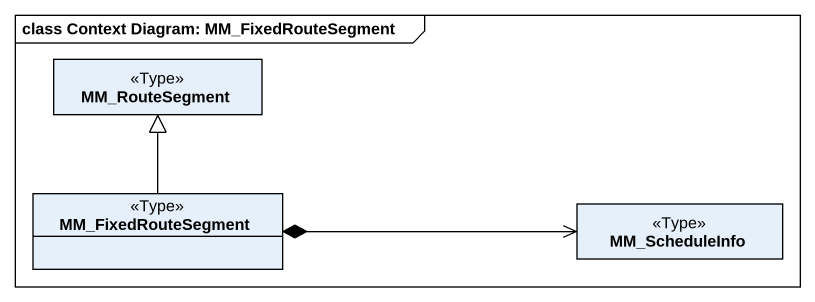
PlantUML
@startuml
mainframe class Context Diagram: MM_FixedRouteSegment
hide circle
hide empty members
class MM_RouteSegment <<Type>>
class MM_FixedRouteSegment <<Type>>
class MM_ScheduleInfo <<Type>>
MM_FixedRouteSegment -up-|> MM_RouteSegment
MM_FixedRouteSegment *-right-> MM_ScheduleInfo
@enduml
